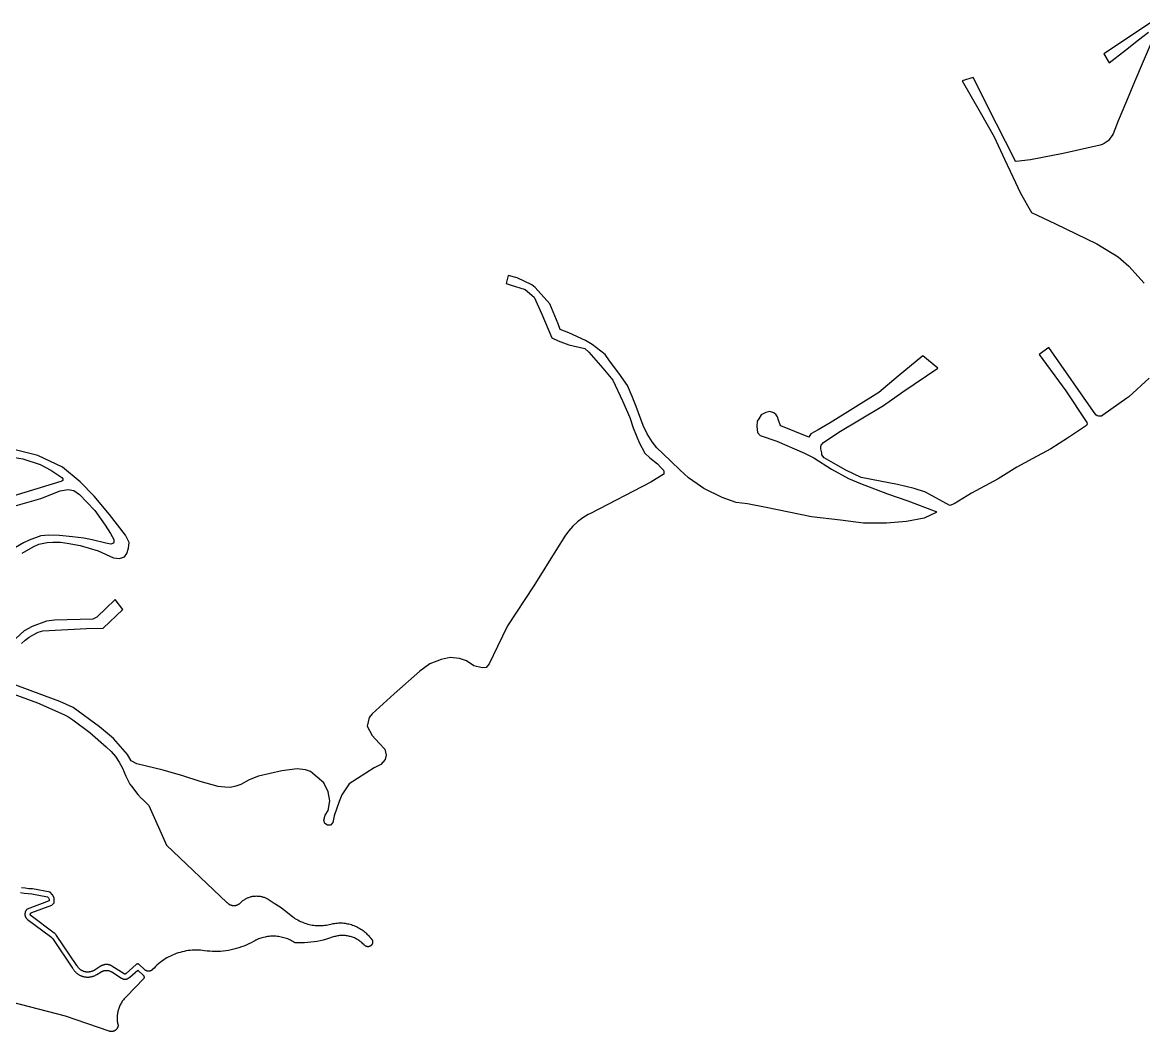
# Model space of a CAD drawing. Header units: millimetres. Extents: x 676447 to 689606, y 7455628 to 7463967.
# Drawn here: x 679789 to 680904, y 7456918 to 7457921 of the extents above; entities that cross this region are included whole.
import ezdxf

# ---------------------------------------------------------------- set-up
doc = ezdxf.new("R2010")
doc.units = ezdxf.units.MM
doc.header["$LTSCALE"] = 0.1
doc.header["$MEASUREMENT"] = 0
doc.layers.add('MUB_QUADRAS', color=7, linetype='Continuous')

msp = doc.modelspace()

# ---------------------------------------------------------------- linework, layer by layer
at = {"layer": 'MUB_QUADRAS', "linetype": 'Continuous'}
for points in [[(680910.9, 7457921.3), (680890.5, 7457907.5), (680864, 7457890), (680869.3, 7457881), (680885.7, 7457893.6), (680898.7, 7457904.1), (680908.4, 7457911.7)], [(680914.1, 7457908), (680903.3, 7457882.4), (680894.6, 7457862.3), (680886.5, 7457842.9), (680878.4, 7457823.4), (680873.3, 7457810.7), (680872.5, 7457809), (680871.2, 7457807.1), (680869.8, 7457805.3), (680868.3, 7457803.7), (680866.5, 7457802.3), (680864.6, 7457801), (680862.6, 7457800), (680860.6, 7457799.2), (680823.8, 7457791.1), (680791.3, 7457784.7), (680776.9, 7457782.9), (680776.4, 7457782.9), (680775.2, 7457785.2), (680757.5, 7457820.5), (680734.3, 7457866.7), (680723.2, 7457863.2), (680741.2, 7457832.1), (680755, 7457807.7), (680765.3, 7457785.2), (680773.7, 7457767.7), (680781.2, 7457751.6), (680792.2, 7457732.4), (680816, 7457721.2), (680857.3, 7457701.2), (680878.2, 7457688.3), (680889, 7457679), (680904.3, 7457662.2)], [(680909.2, 7457567.7), (680889, 7457549.1), (680887.1, 7457547.7), (680863.2, 7457530.8), (680863.2, 7457530.8), (680863, 7457530.7), (680861.8, 7457529.9), (680858.9, 7457529.9), (680857.6, 7457530.1), (680856.2, 7457531), (680809.4, 7457598.1), (680799.8, 7457591.2), (680826.3, 7457555.1), (680847.2, 7457523.6), (680847.5, 7457522.1), (680847, 7457520.6), (680828, 7457507.8), (680811.6, 7457497.3), (680811.5, 7457497.3), (680793.4, 7457487.8), (680777.6, 7457479), (680777.5, 7457479), (680759.2, 7457467.6), (680732.6, 7457453.1), (680715.3, 7457442.8), (680711.1, 7457441.1), (680687, 7457454.1), (680675.6, 7457457.8), (680659, 7457461.9), (680641.8, 7457465.2), (680622.8, 7457469), (680607.6, 7457476.1), (680593, 7457484.5), (680586.1, 7457488.4), (680583.8, 7457491.5), (680583.8, 7457493.3), (680582.9, 7457497.2), (680582.9, 7457499.4), (680583.3, 7457501.1), (680585.5, 7457503.6), (680600.8, 7457513.9), (680645, 7457540.3), (680664.5, 7457554), (680699.3, 7457577.6), (680684.3, 7457589.8), (680659.7, 7457569.6), (680640.5, 7457553.4), (680592.1, 7457523.2), (680580.3, 7457516.3), (680573.1, 7457512.4), (680571.1, 7457509), (680543.1, 7457520.1), (680542.6, 7457521.1), (680540.9, 7457525.7), (680539.8, 7457529.1), (680538.5, 7457531), (680536, 7457533.1), (680532.2, 7457534.4), (680528.1, 7457533.6), (680523.7, 7457531.3), (680521.4, 7457527.3), (680519.5, 7457524.7), (680519.3, 7457519.4), (680520, 7457513.5), (680522.5, 7457510.7), (680539.3, 7457505), (680566.8, 7457493.2), (680575.8, 7457488.3), (680593.6, 7457477.2), (680610.4, 7457468), (680622.3, 7457462.8), (680649.2, 7457452.7), (680669.3, 7457445.5), (680695.6, 7457435.7), (680697.4, 7457435.1), (680697.4, 7457434), (680685.5, 7457428.4), (680668, 7457425.2), (680648.2, 7457423.5), (680625.4, 7457423.5), (680602.5, 7457426.4), (680573.5, 7457429.7), (680528.5, 7457439), (680510, 7457442.6), (680498.6, 7457444.1), (680484.8, 7457449.1), (680466.5, 7457457.8), (680460, 7457462.6), (680451.2, 7457468.4), (680442.9, 7457476.4), (680425.9, 7457492.8), (680419.8, 7457498.4), (680415.2, 7457504.2), (680410.4, 7457512.3), (680406.2, 7457520.5), (680399.2, 7457539.3), (680395.5, 7457549.3), (680390.6, 7457560.3), (680382.2, 7457572.7), (680373, 7457584.7), (680368.6, 7457591.2), (680355.6, 7457601.1), (680349.1, 7457604.9), (680332.4, 7457612.6), (680323.9, 7457616), (680321.8, 7457621.5), (680313.4, 7457641.6), (680299.1, 7457657.6), (680295.7, 7457660.5), (680281.1, 7457667.4), (680272.3, 7457669.6), (680270.1, 7457661.7), (680274.2, 7457660.5), (680289.2, 7457655.9), (680298, 7457648.2), (680305.7, 7457631.1), (680315.4, 7457607.6), (680321.8, 7457604.8), (680332.5, 7457600.8), (680348.4, 7457597.2), (680352.2, 7457593.6), (680366.3, 7457577.5), (680376.1, 7457565.5), (680385.7, 7457545), (680392.9, 7457528.4), (680396.5, 7457518.1), (680402.2, 7457503.7), (680407.8, 7457493), (680412.8, 7457488.3), (680420.6, 7457482.4), (680423.9, 7457478.9), (680426.5, 7457476.1), (680426.8, 7457474.6), (680426.8, 7457472.3), (680426.3, 7457471.9), (680413.8, 7457464.2), (680353.9, 7457433.1), (680351.8, 7457432), (680346.3, 7457428.7), (680341.1, 7457424.9), (680336.4, 7457420.5), (680332.1, 7457415.6), (680328.4, 7457410.4), (680327.4, 7457408.7), (680321.1, 7457398.9), (680297.5, 7457361.2), (680271.5, 7457321.2), (680271.5, 7457321.2), (680261.5, 7457300.8), (680253.4, 7457283.5), (680250.2, 7457279.8), (680246.3, 7457279.6), (680238.1, 7457281.5), (680230.8, 7457286.5), (680223.7, 7457288.8), (680214.6, 7457289.9), (680205.4, 7457288), (680194.3, 7457283.6), (680184.4, 7457276.4), (680158.7, 7457253.9), (680136.9, 7457234), (680134.1, 7457230.3), (680132.1, 7457221.6), (680137, 7457212.3), (680144, 7457204.8), (680149.7, 7457198.6), (680150.9, 7457192.9), (680149.9, 7457188.3), (680145.6, 7457183.4), (680139, 7457180.2), (680114.1, 7457164.3), (680106.9, 7457153.3), (680104.1, 7457146.8), (680099.3, 7457132.4), (680097.9, 7457125.7), (680095.6, 7457123.1), (680092.5, 7457123), (680090.1, 7457124.7), (680088.8, 7457128.1), (680090.4, 7457133.2), (680093.2, 7457137.9), (680094.9, 7457147.2), (680093.3, 7457156.2), (680088.9, 7457165.3), (680075.8, 7457176.4), (680070.8, 7457178.1), (680062.6, 7457179.2), (680047.1, 7457177.2), (680024, 7457171.9), (680014.9, 7457168.2), (680006.4, 7457163.6), (680001.6, 7457161.8), (679996.1, 7457160.7), (679990.5, 7457160.9), (679983.8, 7457161.6), (679965.9, 7457166.5), (679948.7, 7457172.1), (679929.2, 7457177.7), (679903.2, 7457184.2), (679897.4, 7457187), (679893.9, 7457193.3), (679879.8, 7457209.2), (679866, 7457221), (679840, 7457240), (679826.6, 7457246.1), (679811.4, 7457251.9), (679780.1, 7457263.2)], [(679776.1, 7457489.8), (679789.7, 7457487.3), (679806.9, 7457481.7), (679817.6, 7457476), (679828.7, 7457468.9), (679829.5, 7457467.4), (679829.5, 7457465.8), (679827.5, 7457464.7), (679680.7, 7457420.2)], [(679789.2, 7457393.6), (679800, 7457400), (679805.6, 7457402.7), (679814, 7457404.3), (679819.7, 7457404.7), (679827.2, 7457404.5), (679833.8, 7457403.6), (679846.8, 7457401.1), (679864.7, 7457395.8), (679879.8, 7457388.9), (679885.9, 7457388.4), (679890.7, 7457389.9), (679893.1, 7457393.2), (679894.8, 7457398.6), (679895.4, 7457404.1), (679891.7, 7457411.4), (679876, 7457432), (679860.6, 7457450.4), (679846.7, 7457464.5), (679829.3, 7457479), (679804.7, 7457490.6), (679782.3, 7457496.4)], [(679691.4, 7457414.8), (679807.6, 7457447.8), (679826.9, 7457455.5), (679834.9, 7457457), (679840.4, 7457455.9), (679846.1, 7457451.8), (679861.5, 7457435.9), (679871.5, 7457421.4), (679877, 7457413.1), (679880.1, 7457407.3), (679880.4, 7457404.7), (679879.9, 7457403.5), (679877.4, 7457402.6), (679872.3, 7457403.7), (679858.8, 7457406.9), (679850.4, 7457408.6), (679839.3, 7457409.9), (679826.4, 7457411.1), (679815.8, 7457411.6), (679807.6, 7457410.8), (679796.1, 7457406.6), (679790.4, 7457403.8), (679776.3, 7457395.5)], [(679788.4, 7457303.7), (679792.2, 7457307.1), (679796.2, 7457310.2), (679800.6, 7457312.8), (679805.2, 7457314.9), (679809.8, 7457316.5), (679853, 7457318.7), (679869.7, 7457319.2), (679889.3, 7457337.7), (679881.5, 7457347.7), (679863.2, 7457330.1), (679859.5, 7457327.9), (679821.2, 7457327), (679813.4, 7457326.1), (679799, 7457320.7), (679791.2, 7457316.4), (679782.8, 7457308.6)], [(679771, 7457257), (679804.4, 7457244.9), (679830.7, 7457233.1), (679834.4, 7457231.2), (679839.4, 7457228), (679856.4, 7457215.3), (679872.5, 7457201.1), (679872.6, 7457201), (679877.5, 7457196.4), (679881.9, 7457191.3), (679885.7, 7457185.8), (679888.9, 7457180), (679892.2, 7457171.9), (679896.3, 7457164), (679897.7, 7457161.8), (679904.2, 7457153.5), (679907.6, 7457149.8), (679908.3, 7457149.2), (679914.9, 7457142.7), (679932.6, 7457103.4), (679992.7, 7457046.4), (679992.9, 7457046.2), (679993.1, 7457045.9), (679993.4, 7457045.7), (679993.6, 7457045.5), (679993.8, 7457045.3), (679994.1, 7457045.1), (679994.3, 7457044.9), (679994.6, 7457044.7), (679994.9, 7457044.6), (679995.1, 7457044.4), (679995.4, 7457044.3), (679995.7, 7457044.1), (679996, 7457044), (679996.3, 7457043.9), (679996.6, 7457043.8), (679996.9, 7457043.6), (679997.2, 7457043.6), (679997.5, 7457043.5), (679997.8, 7457043.4), (679998.1, 7457043.4), (679998.4, 7457043.3), (679998.7, 7457043.3), (679999, 7457043.2), (679999.4, 7457043.2), (679999.7, 7457043.2), (680000, 7457043.2), (680000.3, 7457043.3), (680000.6, 7457043.3), (680000.9, 7457043.3), (680001.3, 7457043.4), (680001.6, 7457043.4), (680001.9, 7457043.5), (680002.2, 7457043.6), (680002.5, 7457043.7), (680002.8, 7457043.8), (680003.1, 7457043.9), (680003.4, 7457044), (680003.6, 7457044.2), (680003.9, 7457044.3), (680004.2, 7457044.5), (680004.5, 7457044.6), (680004.7, 7457044.8), (680005, 7457045), (680005.3, 7457045.2), (680005.5, 7457045.4), (680005.7, 7457045.6), (680006, 7457045.8), (680006.2, 7457046), (680006.7, 7457046.5), (680007.3, 7457047.1), (680007.9, 7457047.6), (680008.5, 7457048.1), (680009.1, 7457048.5), (680009.7, 7457049), (680010.4, 7457049.4), (680011, 7457049.8), (680011.7, 7457050.1), (680012.4, 7457050.5), (680013.1, 7457050.8), (680013.8, 7457051.1), (680014.5, 7457051.4), (680015.2, 7457051.7), (680016, 7457051.9), (680016.7, 7457052.1), (680017.4, 7457052.3), (680018.2, 7457052.4), (680019, 7457052.5), (680019.7, 7457052.6), (680020.5, 7457052.7), (680021.2, 7457052.7), (680022, 7457052.8), (680022.8, 7457052.7), (680023.6, 7457052.7), (680024.3, 7457052.6), (680025.1, 7457052.6), (680025.8, 7457052.4), (680026.6, 7457052.3), (680027.3, 7457052.1), (680028.1, 7457051.9), (680028.8, 7457051.7), (680029.6, 7457051.5), (680030.3, 7457051.2), (680031, 7457050.9), (680031.7, 7457050.6), (680032.4, 7457050.3), (680033, 7457049.9), (680033.7, 7457049.5), (680039.6, 7457045.7), (680045.4, 7457041.8), (680051.1, 7457037.6), (680056.6, 7457033.3), (680057.8, 7457032.3), (680059.1, 7457031.4), (680060.3, 7457030.5), (680061.6, 7457029.7), (680063, 7457028.9), (680064.3, 7457028.2), (680065.7, 7457027.5), (680067.1, 7457026.9), (680068.5, 7457026.3), (680070, 7457025.8), (680071.4, 7457025.3), (680072.9, 7457024.8), (680074.4, 7457024.5), (680075.9, 7457024.1), (680077.4, 7457023.8), (680079, 7457023.6), (680080.5, 7457023.5), (680082, 7457023.3), (680083.6, 7457023.3), (680085.1, 7457023.3), (680086.7, 7457023.3), (680088.2, 7457023.4), (680089.7, 7457023.6), (680091.3, 7457023.8), (680092.8, 7457024), (680094.3, 7457024.3), (680095.8, 7457024.7), (680097.1, 7457025), (680098.3, 7457025.3), (680099.6, 7457025.5), (680100.9, 7457025.7), (680102.2, 7457025.8), (680103.5, 7457025.9), (680104.8, 7457025.9), (680106.1, 7457025.9), (680107.4, 7457025.9), (680108.7, 7457025.8), (680110, 7457025.6), (680111.3, 7457025.4), (680112.6, 7457025.2), (680113.9, 7457024.9), (680115.1, 7457024.6), (680116.4, 7457024.3), (680117.6, 7457023.8), (680118.8, 7457023.4), (680120, 7457022.9), (680121.2, 7457022.4), (680122.4, 7457021.8), (680123.5, 7457021.2), (680124.7, 7457020.5), (680125.8, 7457019.8), (680126.9, 7457019.1), (680127.9, 7457018.3), (680128.9, 7457017.5), (680129.9, 7457016.7), (680130.9, 7457015.8), (680131.8, 7457014.9), (680132.7, 7457014), (680133.6, 7457013), (680134.4, 7457012), (680135.2, 7457011), (680135.4, 7457010.9), (680135.5, 7457010.8), (680135.6, 7457010.7), (680135.8, 7457010.6), (680135.9, 7457010.5), (680136, 7457010.4), (680136.1, 7457010.2), (680136.2, 7457010.1), (680136.3, 7457010), (680136.4, 7457009.9), (680136.5, 7457009.7), (680136.6, 7457009.6), (680136.7, 7457009.5), (680136.8, 7457009.3), (680136.9, 7457009.2), (680137, 7457009), (680137, 7457008.9), (680137.1, 7457008.7), (680137.2, 7457008.6), (680137.2, 7457008.4), (680137.3, 7457008.3), (680137.3, 7457008.1), (680137.3, 7457008), (680137.4, 7457007.8), (680137.4, 7457007.6), (680137.4, 7457007.5), (680137.4, 7457007.3), (680137.4, 7457007.2), (680137.4, 7457007), (680137.4, 7457006.8), (680137.4, 7457006.7), (680137.4, 7457006.5), (680137.4, 7457006.3), (680137.4, 7457006.2), (680137.3, 7457006), (680137.3, 7457005.9), (680137.3, 7457005.7), (680137.2, 7457005.5), (680137.2, 7457005.4), (680137.1, 7457005.2), (680137, 7457005.1), (680137, 7457004.9), (680136.9, 7457004.8), (680136.8, 7457004.6), (680136.7, 7457004.5), (680136.6, 7457004.4), (680136.5, 7457004.2), (680136.4, 7457004.1), (680136.3, 7457004), (680136.2, 7457003.9), (680136.1, 7457003.7), (680136, 7457003.6), (680135.9, 7457003.5), (680135.8, 7457003.4), (680135.6, 7457003.3), (680135.5, 7457003.2), (680135.4, 7457003.1), (680135.2, 7457003), (680135.1, 7457002.9), (680135, 7457002.8), (680134.8, 7457002.8), (680134.7, 7457002.7), (680134.5, 7457002.6), (680134.4, 7457002.6), (680134.2, 7457002.5), (680134, 7457002.5), (680133.9, 7457002.4), (680133.7, 7457002.4), (680133.6, 7457002.4), (680133.4, 7457002.3), (680133.2, 7457002.3), (680133.1, 7457002.3), (680132.9, 7457002.3), (680132.8, 7457002.3), (680132.6, 7457002.3), (680132.4, 7457002.3), (680132.3, 7457002.3), (680132.1, 7457002.3), (680131.9, 7457002.4), (680131.8, 7457002.4), (680131.6, 7457002.4), (680131.5, 7457002.5), (680131.3, 7457002.5), (680131.2, 7457002.6), (680131, 7457002.6), (680130.9, 7457002.7), (680130.7, 7457002.8), (680130.6, 7457002.8), (680130.4, 7457002.9), (680130.3, 7457003), (680130.1, 7457003.1), (680130, 7457003.2), (680129.9, 7457003.3), (680129.7, 7457003.4), (680129.6, 7457003.5), (680129.5, 7457003.6), (680129.4, 7457003.7), (680129.3, 7457003.8), (680128.6, 7457004.6), (680127.8, 7457005.3), (680127.1, 7457006), (680126.3, 7457006.7), (680125.5, 7457007.3), (680124.7, 7457007.9), (680123.9, 7457008.5), (680123, 7457009.1), (680122.1, 7457009.6), (680121.2, 7457010.1), (680120.3, 7457010.5), (680119.4, 7457011), (680118.4, 7457011.4), (680117.5, 7457011.7), (680116.5, 7457012.1), (680115.5, 7457012.4), (680114.6, 7457012.6), (680113.6, 7457012.8), (680112.5, 7457013), (680111.5, 7457013.2), (680110.5, 7457013.3), (680109.5, 7457013.4), (680108.5, 7457013.5), (680107.5, 7457013.5), (680106.4, 7457013.5), (680105.4, 7457013.4), (680104.4, 7457013.3), (680103.4, 7457013.2), (680102.4, 7457013), (680101.4, 7457012.8), (680100.4, 7457012.6), (680099.4, 7457012.3), (680098.4, 7457012), (680097.4, 7457011.7), (680094.5, 7457010.7), (680091.5, 7457009.8), (680088.4, 7457008.9), (680085.4, 7457008.2), (680082.3, 7457007.6), (680079.2, 7457007.1), (680076.1, 7457006.7), (680072.9, 7457006.4), (680069.8, 7457006.1), (680066.7, 7457006), (680063.5, 7457006), (680060.4, 7457006.2), (680059.2, 7457006.9), (680058.1, 7457007.6), (680056.9, 7457008.2), (680055.7, 7457008.9), (680054.4, 7457009.4), (680053.2, 7457010), (680051.9, 7457010.4), (680050.6, 7457010.9), (680049.3, 7457011.3), (680048, 7457011.6), (680046.7, 7457011.9), (680045.3, 7457012.2), (680044, 7457012.4), (680042.6, 7457012.6), (680041.3, 7457012.7), (680039.9, 7457012.8), (680038.6, 7457012.8), (680037.2, 7457012.8), (680035.9, 7457012.7), (680034.5, 7457012.6), (680033.1, 7457012.4), (680031.8, 7457012.2), (680030.5, 7457011.9), (680029.1, 7457011.6), (680027.8, 7457011.3), (680026.5, 7457010.9), (680025.2, 7457010.5), (680024, 7457010), (680022.7, 7457009.5), (680021.5, 7457008.9), (680020.3, 7457008.3), (680019.1, 7457007.6), (680016.7, 7457006.3), (680014.4, 7457005.1), (680011.9, 7457004), (680009.5, 7457003), (680007, 7457002.1), (680004.5, 7457001.2), (680001.9, 7457000.4), (679999.4, 7456999.8), (679996.8, 7456999.2), (679994.2, 7456998.7), (679991.5, 7456998.3), (679988.9, 7456998), (679986.2, 7456997.7), (679983.6, 7456997.6), (679980.9, 7456997.6), (679978.3, 7456997.6), (679975.6, 7456997.8), (679973, 7456998), (679970.3, 7456998.3), (679968.3, 7456998.6), (679966.3, 7456998.8), (679964.2, 7456998.9), (679962.2, 7456998.9), (679960.2, 7456998.9), (679958.1, 7456998.8), (679956.1, 7456998.6), (679954.1, 7456998.4), (679952.1, 7456998.1), (679950.1, 7456997.7), (679948.1, 7456997.2), (679946.1, 7456996.7), (679944.1, 7456996.1), (679942.2, 7456995.4), (679940.3, 7456994.7), (679938.4, 7456993.9), (679936.6, 7456993), (679934.8, 7456992.1), (679933, 7456991.1), (679931.2, 7456990.1), (679929.5, 7456989), (679927.9, 7456987.8), (679926.2, 7456986.6), (679924.6, 7456985.3), (679923.1, 7456984), (679921.6, 7456982.6), (679920.2, 7456981.1), (679918.5, 7456979.4), (679918.3, 7456979.3), (679918.2, 7456979.1), (679918, 7456979), (679917.9, 7456978.9), (679917.7, 7456978.8), (679917.5, 7456978.7), (679917.3, 7456978.6), (679917.2, 7456978.5), (679917, 7456978.4), (679916.8, 7456978.4), (679916.6, 7456978.3), (679916.4, 7456978.2), (679916.2, 7456978.2), (679916, 7456978.1), (679915.9, 7456978.1), (679915.7, 7456978), (679915.5, 7456978), (679915.3, 7456978), (679915.1, 7456978), (679914.9, 7456978), (679914.7, 7456978), (679914.5, 7456978), (679914.3, 7456978), (679914.1, 7456978), (679913.9, 7456978), (679913.7, 7456978), (679913.5, 7456978.1), (679913.3, 7456978.1), (679913.1, 7456978.2), (679912.9, 7456978.2), (679912.7, 7456978.3), (679912.5, 7456978.4), (679912.4, 7456978.5), (679912.2, 7456978.5), (679912, 7456978.6), (679911.8, 7456978.7), (679911.7, 7456978.8), (679911.5, 7456978.9), (679911.3, 7456979), (679911.2, 7456979.2), (679905.2, 7456985), (679905.1, 7456985), (679905, 7456985), (679904.9, 7456985), (679904.9, 7456985.1), (679904.8, 7456985.1), (679904.7, 7456985.1), (679904.6, 7456985.1), (679904.5, 7456985.1), (679904.4, 7456985.2), (679904.3, 7456985.2), (679904.3, 7456985.2), (679904.2, 7456985.2), (679904.1, 7456985.2), (679904, 7456985.2), (679903.9, 7456985.2), (679903.8, 7456985.1), (679903.7, 7456985.1), (679903.6, 7456985.1), (679903.6, 7456985.1), (679903.5, 7456985.1), (679903.4, 7456985), (679903.3, 7456985), (679903.2, 7456985), (679903.1, 7456985), (679903.1, 7456984.9), (679903, 7456984.9), (679902.9, 7456984.8), (679902.8, 7456984.8), (679902.8, 7456984.7), (679902.7, 7456984.7), (679902.6, 7456984.6), (679902.5, 7456984.6), (679902.5, 7456984.5), (679892.4, 7456975.7), (679892.4, 7456975.6), (679892.4, 7456975.6), (679892.3, 7456975.6), (679892.3, 7456975.5), (679892.3, 7456975.5), (679892.2, 7456975.5), (679892.2, 7456975.4), (679892.1, 7456975.4), (679892.1, 7456975.4), (679892.1, 7456975.3), (679892, 7456975.3), (679892, 7456975.3), (679891.9, 7456975.3), (679891.9, 7456975.2), (679891.9, 7456975.2), (679891.8, 7456975.2), (679891.8, 7456975.2), (679891.7, 7456975.2), (679891.7, 7456975.1), (679891.6, 7456975.1), (679891.6, 7456975.1), (679891.5, 7456975.1), (679891.5, 7456975.1), (679891.4, 7456975.1), (679891.4, 7456975.1), (679891.3, 7456975.1), (679891.3, 7456975.1), (679891.2, 7456975.1), (679891.2, 7456975.1), (679891.1, 7456975.1), (679891.1, 7456975.1), (679891, 7456975.1), (679891, 7456975.1), (679890.9, 7456975.1), (679890.9, 7456975.1), (679890.8, 7456975.1), (679890.8, 7456975.1), (679890.8, 7456975.2), (679890.7, 7456975.2), (679890.7, 7456975.2), (679890.6, 7456975.2), (679890.6, 7456975.2), (679890.5, 7456975.3), (679890.5, 7456975.3), (679878.4, 7456983), (679878.1, 7456983.2), (679877.8, 7456983.4), (679877.5, 7456983.5), (679877.2, 7456983.7), (679876.9, 7456983.8), (679876.5, 7456984), (679876.2, 7456984.1), (679875.9, 7456984.2), (679875.5, 7456984.3), (679875.2, 7456984.4), (679874.9, 7456984.4), (679874.5, 7456984.5), (679874.2, 7456984.5), (679873.8, 7456984.6), (679873.5, 7456984.6), (679873.1, 7456984.6), (679872.8, 7456984.6), (679872.4, 7456984.6), (679872.1, 7456984.6), (679871.7, 7456984.5), (679871.4, 7456984.5), (679871.1, 7456984.4), (679870.7, 7456984.3), (679870.4, 7456984.2), (679870, 7456984.1), (679869.7, 7456984), (679869.4, 7456983.9), (679869.1, 7456983.8), (679868.7, 7456983.6), (679868.4, 7456983.5), (679868.1, 7456983.3), (679867.8, 7456983.2), (679860.7, 7456978.8), (679860.3, 7456978.6), (679859.9, 7456978.4), (679859.6, 7456978.2), (679859.2, 7456978), (679858.8, 7456977.9), (679858.4, 7456977.7), (679858, 7456977.6), (679857.6, 7456977.5), (679857.2, 7456977.4), (679856.7, 7456977.3), (679856.3, 7456977.2), (679855.9, 7456977.2), (679855.5, 7456977.1), (679855.1, 7456977.1), (679854.6, 7456977.1), (679854.2, 7456977.1), (679853.8, 7456977.1), (679853.4, 7456977.1), (679852.9, 7456977.1), (679852.5, 7456977.2), (679852.1, 7456977.3), (679851.7, 7456977.3), (679851.3, 7456977.4), (679850.9, 7456977.6), (679850.5, 7456977.7), (679850.1, 7456977.8), (679849.7, 7456978), (679849.3, 7456978.2), (679848.9, 7456978.3), (679848.5, 7456978.5), (679848.2, 7456978.7), (679847.8, 7456979), (679847.4, 7456979.2), (679847.1, 7456979.4), (679846.8, 7456979.7), (679846.4, 7456980), (679846.1, 7456980.3), (679845.8, 7456980.5), (679845.5, 7456980.8), (679845.2, 7456981.2), (679845, 7456981.5), (679844.7, 7456981.8), (679844.4, 7456982.1), (679844.2, 7456982.5), (679844, 7456982.9), (679843.8, 7456983.2), (679843.6, 7456983.6), (679823.3, 7457013.5), (679823.1, 7457013.7), (679822.9, 7457014), (679822.7, 7457014.3), (679822.5, 7457014.5), (679822.3, 7457014.8), (679822, 7457015), (679821.8, 7457015.3), (679821.5, 7457015.5), (679821.3, 7457015.7), (679821, 7457015.9), (679798, 7457032.9), (679797.9, 7457033), (679797.9, 7457033), (679797.8, 7457033.1), (679797.8, 7457033.1), (679797.7, 7457033.1), (679797.7, 7457033.2), (679797.7, 7457033.2), (679797.6, 7457033.3), (679797.6, 7457033.3), (679797.5, 7457033.4), (679797.5, 7457033.4), (679797.5, 7457033.5), (679797.4, 7457033.5), (679797.4, 7457033.6), (679797.4, 7457033.6), (679797.4, 7457033.7), (679797.3, 7457033.7), (679797.3, 7457033.8), (679797.3, 7457033.9), (679797.3, 7457033.9), (679797.3, 7457034), (679797.2, 7457034), (679797.2, 7457034.1), (679797.2, 7457034.2), (679797.2, 7457034.2), (679797.2, 7457034.3), (679797.2, 7457034.4), (679797.2, 7457034.4), (679797.2, 7457034.5), (679797.2, 7457034.5), (679797.2, 7457034.6), (679797.2, 7457034.7), (679797.2, 7457034.7), (679797.2, 7457034.8), (679797.2, 7457034.8), (679797.3, 7457034.9), (679797.3, 7457035), (679797.3, 7457035), (679797.3, 7457035.1), (679797.3, 7457035.1), (679797.4, 7457035.2), (679797.4, 7457035.3), (679797.4, 7457035.3), (679797.5, 7457035.4), (679797.5, 7457035.4), (679797.5, 7457035.5), (679797.6, 7457035.5), (679797.6, 7457035.6), (679797.6, 7457035.6), (679797.7, 7457035.7), (679797.7, 7457035.7), (679797.8, 7457035.7), (679797.8, 7457035.8), (679797.9, 7457035.8), (679797.9, 7457035.9), (679798, 7457035.9), (679798, 7457035.9), (679798.1, 7457036), (679798.1, 7457036), (679798.2, 7457036), (679798.2, 7457036), (679798.3, 7457036.1), (679798.4, 7457036.1), (679798.4, 7457036.1), (679798.5, 7457036.1), (679798.5, 7457036.2), (679798.6, 7457036.2), (679798.7, 7457036.2), (679798.7, 7457036.2), (679818.6, 7457043.7), (679820.8, 7457045.8), (679820.9, 7457050.8), (679819.2, 7457053.9), (679816.9, 7457056.4), (679799.5, 7457059.8), (679795.9, 7457060), (679792.2, 7457060.4), (679788.6, 7457060.9)], [(679787.5, 7457056.1), (679791.3, 7457055.5), (679795, 7457055.1), (679798.9, 7457054.8), (679814.4, 7457051.8), (679815.2, 7457050.9), (679815.9, 7457049.6), (679815.9, 7457048), (679815.9, 7457048), (679794.1, 7457039.6), (679793.9, 7457039.5), (679793.7, 7457039.3), (679793.6, 7457039.1), (679793.4, 7457038.9), (679793.3, 7457038.8), (679793.1, 7457038.6), (679793, 7457038.4), (679792.9, 7457038.2), (679792.7, 7457038), (679792.6, 7457037.8), (679792.5, 7457037.6), (679792.4, 7457037.4), (679792.3, 7457037.2), (679792.3, 7457037), (679792.2, 7457036.7), (679792.1, 7457036.5), (679792.1, 7457036.3), (679792, 7457036.1), (679792, 7457035.8), (679791.9, 7457035.6), (679791.9, 7457035.4), (679791.9, 7457035.1), (679791.9, 7457034.9), (679791.8, 7457034.7), (679791.8, 7457034.5), (679791.9, 7457034.2), (679791.9, 7457034), (679791.9, 7457033.8), (679791.9, 7457033.5), (679792, 7457033.3), (679792, 7457033.1), (679792.1, 7457032.9), (679792.2, 7457032.6), (679792.2, 7457032.4), (679792.3, 7457032.2), (679792.4, 7457032), (679792.5, 7457031.8), (679792.6, 7457031.6), (679792.7, 7457031.4), (679792.8, 7457031.2), (679793, 7457031), (679793.1, 7457030.8), (679793.2, 7457030.6), (679793.4, 7457030.4), (679793.5, 7457030.2), (679793.7, 7457030.1), (679793.8, 7457029.9), (679794, 7457029.7), (679794.2, 7457029.6), (679794.4, 7457029.4), (679794.5, 7457029.3), (679817.4, 7457012.4), (679817.6, 7457012.2), (679817.9, 7457012), (679818.1, 7457011.8), (679818.4, 7457011.5), (679818.6, 7457011.3), (679818.9, 7457011), (679819.1, 7457010.8), (679819.3, 7457010.5), (679819.5, 7457010.2), (679819.7, 7457010), (679839.3, 7456981), (679839.6, 7456980.5), (679839.9, 7456980), (679840.2, 7456979.5), (679840.6, 7456979), (679840.9, 7456978.6), (679841.3, 7456978.1), (679841.7, 7456977.7), (679842.1, 7456977.2), (679842.5, 7456976.8), (679842.9, 7456976.4), (679843.4, 7456976), (679843.9, 7456975.7), (679844.3, 7456975.3), (679844.8, 7456975), (679845.3, 7456974.7), (679845.8, 7456974.4), (679846.3, 7456974.1), (679846.9, 7456973.8), (679847.4, 7456973.6), (679847.9, 7456973.3), (679848.5, 7456973.1), (679849, 7456972.9), (679849.6, 7456972.7), (679850.2, 7456972.6), (679850.7, 7456972.5), (679851.3, 7456972.3), (679851.9, 7456972.3), (679852.5, 7456972.2), (679853.1, 7456972.1), (679853.7, 7456972.1), (679854.3, 7456972.1), (679854.9, 7456972.1), (679855.4, 7456972.1), (679856, 7456972.2), (679856.6, 7456972.2), (679857.2, 7456972.3), (679857.8, 7456972.4), (679858.4, 7456972.6), (679858.9, 7456972.7), (679859.5, 7456972.9), (679860.1, 7456973.1), (679860.6, 7456973.3), (679861.2, 7456973.5), (679861.7, 7456973.7), (679862.2, 7456974), (679862.7, 7456974.3), (679863.2, 7456974.6), (679867.8, 7456977.3), (679868.1, 7456977.5), (679868.4, 7456977.6), (679868.7, 7456977.8), (679869, 7456977.9), (679869.3, 7456978.1), (679869.6, 7456978.2), (679870, 7456978.3), (679870.3, 7456978.4), (679870.6, 7456978.5), (679871, 7456978.6), (679871.3, 7456978.6), (679871.7, 7456978.7), (679872, 7456978.7), (679872.4, 7456978.7), (679872.7, 7456978.7), (679873.1, 7456978.7), (679873.4, 7456978.7), (679873.8, 7456978.7), (679874.1, 7456978.7), (679874.4, 7456978.6), (679874.8, 7456978.6), (679875.1, 7456978.5), (679875.5, 7456978.4), (679875.8, 7456978.3), (679876.1, 7456978.2), (679876.5, 7456978.1), (679876.8, 7456978), (679877.1, 7456977.8), (679877.4, 7456977.7), (679877.7, 7456977.5), (679878, 7456977.4), (679878.3, 7456977.2), (679887.8, 7456971.1), (679888, 7456971), (679888.2, 7456970.9), (679888.4, 7456970.8), (679888.6, 7456970.7), (679888.8, 7456970.6), (679889, 7456970.5), (679889.2, 7456970.4), (679889.4, 7456970.3), (679889.6, 7456970.3), (679889.8, 7456970.2), (679890, 7456970.2), (679890.2, 7456970.1), (679890.5, 7456970.1), (679890.7, 7456970.1), (679890.9, 7456970.1), (679891.1, 7456970), (679891.3, 7456970), (679891.6, 7456970), (679891.8, 7456970.1), (679892, 7456970.1), (679892.2, 7456970.1), (679892.4, 7456970.1), (679892.7, 7456970.2), (679892.9, 7456970.2), (679893.1, 7456970.3), (679893.3, 7456970.4), (679893.5, 7456970.4), (679893.7, 7456970.5), (679893.9, 7456970.6), (679894.1, 7456970.7), (679894.3, 7456970.8), (679894.5, 7456970.9), (679894.7, 7456971), (679894.9, 7456971.1), (679895.1, 7456971.3), (679895.2, 7456971.4), (679895.4, 7456971.5), (679895.6, 7456971.7), (679895.7, 7456971.8), (679895.9, 7456972), (679896, 7456972.1), (679904, 7456979.1), (679909.6, 7456973.7), (679909.7, 7456973.6), (679909.7, 7456973.5), (679909.8, 7456973.5), (679909.8, 7456973.4), (679909.9, 7456973.3), (679909.9, 7456973.3), (679910, 7456973.2), (679910, 7456973.1), (679910.1, 7456973), (679910.1, 7456973), (679910.1, 7456972.9), (679910.2, 7456972.8), (679910.2, 7456972.7), (679910.2, 7456972.6), (679910.2, 7456972.5), (679910.2, 7456972.5), (679910.3, 7456972.4), (679910.3, 7456972.3), (679910.3, 7456972.2), (679910.3, 7456972.1), (679910.3, 7456972), (679910.3, 7456971.9), (679910.3, 7456971.8), (679910.3, 7456971.8), (679910.3, 7456971.7), (679910.3, 7456971.6), (679910.3, 7456971.5), (679910.3, 7456971.4), (679910.2, 7456971.3), (679910.2, 7456971.2), (679910.2, 7456971.2), (679910.2, 7456971.1), (679910.1, 7456971), (679910.1, 7456970.9), (679910.1, 7456970.8), (679910, 7456970.8), (679910, 7456970.7), (679909.9, 7456970.6), (679909.9, 7456970.5), (679909.8, 7456970.5), (679909.8, 7456970.4), (679901.8, 7456962.2), (679892.5, 7456952.5), (679891.8, 7456951.8), (679891.1, 7456951.1), (679890.5, 7456950.4), (679889.8, 7456949.6), (679889.2, 7456948.8), (679888.6, 7456948), (679888.1, 7456947.2), (679887.6, 7456946.3), (679887.1, 7456945.5), (679886.6, 7456944.6), (679886.2, 7456943.7), (679885.8, 7456942.8), (679885.4, 7456941.9), (679885.1, 7456941), (679884.8, 7456940), (679884.5, 7456939.1), (679884.3, 7456938.1), (679884.1, 7456937.1), (679883.9, 7456936.2), (679883.8, 7456935.2), (679883.6, 7456934.2), (679883.6, 7456933.2), (679883.5, 7456932.2), (679883.5, 7456931.2), (679883.6, 7456930.2), (679883.6, 7456929.2), (679883.7, 7456928.3), (679883.9, 7456927.3), (679884, 7456926.3), (679884.3, 7456925.3), (679884.5, 7456924.4), (679884.5, 7456924.1), (679884.5, 7456923.9), (679884.4, 7456923.7), (679884.4, 7456923.4), (679884.3, 7456923.2), (679884.3, 7456923), (679884.2, 7456922.8), (679884.2, 7456922.5), (679884.1, 7456922.3), (679884, 7456922.1), (679883.9, 7456921.9), (679883.8, 7456921.7), (679883.7, 7456921.5), (679883.6, 7456921.3), (679883.5, 7456921.1), (679883.4, 7456920.9), (679883.2, 7456920.7), (679883.1, 7456920.5), (679882.9, 7456920.3), (679882.8, 7456920.2), (679882.6, 7456920), (679882.5, 7456919.8), (679882.3, 7456919.7), (679882.1, 7456919.5), (679882, 7456919.4), (679881.8, 7456919.2), (679881.6, 7456919.1), (679881.4, 7456919), (679881.2, 7456918.8), (679881, 7456918.7), (679880.8, 7456918.6), (679880.6, 7456918.5), (679880.4, 7456918.4), (679880.2, 7456918.3), (679879.9, 7456918.3), (679879.7, 7456918.2), (679879.5, 7456918.1), (679879.3, 7456918.1), (679879, 7456918), (679878.8, 7456918), (679878.6, 7456918), (679878.4, 7456917.9), (679878.1, 7456917.9), (679877.9, 7456917.9), (679877.7, 7456917.9), (679877.4, 7456917.9), (679877.2, 7456917.9), (679877, 7456918), (679876.7, 7456918), (679876.5, 7456918), (679876.3, 7456918.1), (679876.1, 7456918.1), (679875.8, 7456918.2), (679875.6, 7456918.3), (679832.1, 7456933.3), (679760.2, 7456951.7)]]:
    msp.add_lwpolyline(points, dxfattribs=at)

doc.saveas('drawing.dxf')
